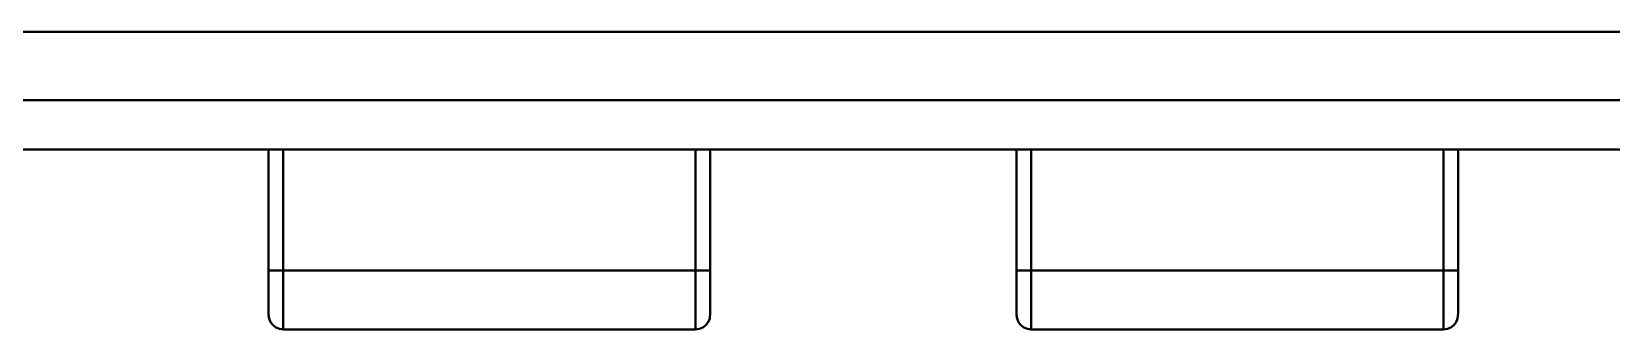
# Model space of a CAD drawing. Extents: x 193 to 1101, y 70 to 664.
# Drawn here: x 439.92 to 450.65, y 489.89 to 491.91 of the extents above; entities that cross this region are included whole.
import ezdxf

# ---------------------------------------------------------------- set-up
doc = ezdxf.new("R2010")
doc.units = 0
doc.header["$MEASUREMENT"] = 0
doc.layers.add('Основная', color=7, linetype='CONTINUOUS', lineweight=40)

msp = doc.modelspace()

# ---------------------------------------------------------------- linework, layer by layer
at = {"layer": 'Основная'}
for p, q in [((481.472, 491.912), (429.992, 491.912)), ((481.472, 491.912), (429.992, 491.912)), ((481.936, 491.448), (429.528, 491.448)), ((481.936, 491.448), (429.528, 491.448)), ((482.272, 491.112), (429.192, 491.112)), ((482.272, 491.112), (429.192, 491.112)), ((439.452, 491.112), (441.532, 491.112)), ((439.452, 491.112), (441.532, 491.112)), ((441.532, 491.112), (441.532, 490.292)), ((441.532, 490.292), (441.532, 491.112)), ((441.532, 491.112), (441.532, 490.292)), ((441.532, 490.292), (441.532, 491.112)), ((441.632, 490.292), (441.632, 491.112)), ((441.632, 490.292), (441.632, 491.112)), ((444.432, 490.292), (444.432, 491.112)), ((444.432, 490.292), (444.432, 491.112)), ((444.532, 490.292), (444.532, 491.112)), ((444.532, 491.112), (446.612, 491.112)), ((444.532, 490.292), (444.532, 491.112)), ((444.532, 490.292), (444.532, 491.112)), ((444.532, 491.112), (446.612, 491.112)), ((444.532, 490.292), (444.532, 491.112)), ((446.612, 491.112), (446.612, 490.292)), ((446.612, 490.292), (446.612, 491.112)), ((446.612, 491.112), (446.612, 490.292)), ((446.612, 490.292), (446.612, 491.112)), ((446.712, 490.292), (446.712, 491.112)), ((446.712, 490.292), (446.712, 491.112)), ((449.512, 490.292), (449.512, 491.112)), ((449.512, 490.292), (449.512, 491.112)), ((449.612, 490.292), (449.612, 491.112)), ((449.612, 491.112), (451.692, 491.112)), ((449.612, 490.292), (449.612, 491.112)), ((449.612, 490.292), (449.612, 491.112)), ((449.612, 491.112), (451.692, 491.112)), ((449.612, 490.292), (449.612, 491.112)), ((441.532, 490.292), (441.532, 489.994)), ((441.532, 490.218), (441.532, 490.292)), ((441.536, 490.292), (441.532, 490.292)), ((441.532, 490.292), (441.532, 489.994)), ((441.532, 490.218), (441.532, 490.292)), ((441.536, 490.292), (441.532, 490.292)), ((441.536, 490.292), (441.546, 490.292)), ((441.536, 490.292), (441.546, 490.292)), ((441.546, 490.292), (441.562, 490.292)), ((441.546, 490.292), (441.562, 490.292)), ((441.562, 490.292), (441.582, 490.292)), ((441.562, 490.292), (441.582, 490.292)), ((441.582, 490.292), (441.606, 490.292)), ((441.582, 490.292), (441.606, 490.292)), ((441.606, 490.292), (441.632, 490.292)), ((441.606, 490.292), (441.632, 490.292)), ((441.632, 490.292), (444.432, 490.292)), ((441.632, 490.188), (441.632, 490.292)), ((441.632, 490.292), (444.432, 490.292)), ((441.632, 490.188), (441.632, 490.292)), ((444.458, 490.292), (444.432, 490.292)), ((444.432, 490.188), (444.432, 490.292)), ((444.458, 490.292), (444.432, 490.292)), ((444.432, 490.188), (444.432, 490.292)), ((444.458, 490.292), (444.482, 490.292)), ((444.458, 490.292), (444.482, 490.292)), ((444.482, 490.292), (444.502, 490.292)), ((444.482, 490.292), (444.502, 490.292)), ((444.502, 490.292), (444.518, 490.292)), ((444.502, 490.292), (444.518, 490.292)), ((444.518, 490.292), (444.528, 490.292)), ((444.518, 490.292), (444.528, 490.292)), ((444.528, 490.292), (444.532, 490.292)), ((444.528, 490.292), (444.532, 490.292)), ((444.532, 490.002), (444.532, 490.292)), ((444.532, 490.262), (444.532, 490.292)), ((444.532, 490.002), (444.532, 490.292)), ((444.532, 490.262), (444.532, 490.292)), ((444.532, 490.23), (444.532, 490.262)), ((444.532, 490.23), (444.532, 490.262)), ((446.612, 490.292), (446.612, 489.994)), ((446.612, 490.218), (446.612, 490.292)), ((446.616, 490.292), (446.612, 490.292)), ((446.612, 490.292), (446.612, 489.994)), ((446.612, 490.218), (446.612, 490.292)), ((446.616, 490.292), (446.612, 490.292)), ((446.616, 490.292), (446.626, 490.292)), ((446.616, 490.292), (446.626, 490.292)), ((446.626, 490.292), (446.642, 490.292)), ((446.626, 490.292), (446.642, 490.292)), ((446.642, 490.292), (446.662, 490.292)), ((446.642, 490.292), (446.662, 490.292)), ((446.662, 490.292), (446.686, 490.292)), ((446.662, 490.292), (446.686, 490.292)), ((446.686, 490.292), (446.712, 490.292)), ((446.686, 490.292), (446.712, 490.292)), ((446.712, 490.292), (449.512, 490.292)), ((446.712, 490.188), (446.712, 490.292)), ((446.712, 490.292), (449.512, 490.292)), ((446.712, 490.188), (446.712, 490.292)), ((449.538, 490.292), (449.512, 490.292)), ((449.512, 490.188), (449.512, 490.292)), ((449.538, 490.292), (449.512, 490.292)), ((449.512, 490.188), (449.512, 490.292)), ((449.538, 490.292), (449.562, 490.292)), ((449.538, 490.292), (449.562, 490.292)), ((449.562, 490.292), (449.582, 490.292)), ((449.562, 490.292), (449.582, 490.292)), ((449.582, 490.292), (449.598, 490.292)), ((449.582, 490.292), (449.598, 490.292)), ((449.598, 490.292), (449.608, 490.292)), ((449.598, 490.292), (449.608, 490.292)), ((449.608, 490.292), (449.612, 490.292)), ((449.608, 490.292), (449.612, 490.292)), ((449.612, 490.002), (449.612, 490.292)), ((449.612, 490.262), (449.612, 490.292)), ((449.612, 490.002), (449.612, 490.292)), ((449.612, 490.262), (449.612, 490.292)), ((449.612, 490.23), (449.612, 490.262)), ((449.612, 490.23), (449.612, 490.262)), ((441.532, 490.152), (441.532, 490.218)), ((441.532, 490.152), (441.532, 490.218)), ((441.532, 490.098), (441.532, 490.152)), ((441.532, 490.098), (441.532, 490.152)), ((441.632, 490.092), (441.632, 490.188)), ((441.632, 490.092), (441.632, 490.188)), ((444.432, 490.092), (444.432, 490.188)), ((444.432, 490.092), (444.432, 490.188)), ((444.532, 490.17), (444.532, 490.23)), ((444.532, 490.17), (444.532, 490.23)), ((444.532, 490.112), (444.532, 490.17)), ((444.532, 490.112), (444.532, 490.17)), ((446.612, 490.152), (446.612, 490.218)), ((446.612, 490.152), (446.612, 490.218)), ((446.612, 490.098), (446.612, 490.152)), ((446.612, 490.098), (446.612, 490.152)), ((446.712, 490.092), (446.712, 490.188)), ((446.712, 490.092), (446.712, 490.188)), ((449.512, 490.092), (449.512, 490.188)), ((449.512, 490.092), (449.512, 490.188)), ((449.612, 490.17), (449.612, 490.23)), ((449.612, 490.17), (449.612, 490.23)), ((449.612, 490.112), (449.612, 490.17)), ((449.612, 490.112), (449.612, 490.17)), ((441.532, 490.052), (441.532, 490.098)), ((441.532, 490.052), (441.532, 490.098)), ((441.532, 490.018), (441.532, 490.052)), ((441.532, 490.018), (441.532, 490.052)), ((441.632, 490.01), (441.632, 490.092)), ((441.632, 490.01), (441.632, 490.092)), ((444.432, 490.01), (444.432, 490.092)), ((444.432, 490.01), (444.432, 490.092)), ((444.532, 490.064), (444.532, 490.112)), ((444.532, 490.064), (444.532, 490.112)), ((444.532, 490.026), (444.532, 490.064)), ((444.532, 490.026), (444.532, 490.064)), ((446.612, 490.052), (446.612, 490.098)), ((446.612, 490.052), (446.612, 490.098)), ((446.612, 490.018), (446.612, 490.052)), ((446.612, 490.018), (446.612, 490.052)), ((446.712, 490.01), (446.712, 490.092)), ((446.712, 490.01), (446.712, 490.092)), ((449.512, 490.01), (449.512, 490.092)), ((449.512, 490.01), (449.512, 490.092)), ((449.612, 490.064), (449.612, 490.112)), ((449.612, 490.064), (449.612, 490.112)), ((449.612, 490.026), (449.612, 490.064)), ((449.612, 490.026), (449.612, 490.064)), ((441.532, 489.998), (441.532, 490.018)), ((441.532, 489.998), (441.532, 490.018)), ((441.532, 489.994), (441.532, 489.998)), ((441.532, 489.994), (441.532, 489.998)), ((441.532, 489.994), (441.536, 489.966)), ((441.536, 489.966), (441.532, 489.994)), ((441.532, 489.994), (441.536, 489.966)), ((441.536, 489.966), (441.532, 489.994)), ((441.536, 489.966), (441.532, 489.992)), ((441.536, 489.966), (441.532, 489.992)), ((441.534, 489.978), (441.532, 489.98)), ((441.534, 489.978), (441.532, 489.98)), ((441.534, 489.976), (441.534, 489.978)), ((441.534, 489.976), (441.534, 489.978)), ((441.534, 489.974), (441.534, 489.976)), ((441.534, 489.974), (441.534, 489.976)), ((441.536, 489.966), (441.534, 489.974)), ((441.536, 489.966), (441.534, 489.974)), ((441.536, 489.966), (441.546, 489.942)), ((441.546, 489.942), (441.536, 489.966)), ((441.536, 489.966), (441.546, 489.942)), ((441.546, 489.942), (441.536, 489.966)), ((441.546, 489.942), (441.562, 489.922)), ((441.562, 489.922), (441.546, 489.942)), ((441.546, 489.942), (441.562, 489.922)), ((441.562, 489.922), (441.546, 489.942)), ((441.632, 489.946), (441.632, 490.01)), ((441.632, 489.946), (441.632, 490.01)), ((441.632, 489.906), (441.632, 489.946)), ((441.632, 489.906), (441.632, 489.946)), ((444.432, 489.946), (444.432, 490.01)), ((444.432, 489.946), (444.432, 490.01)), ((444.432, 489.906), (444.432, 489.946)), ((444.432, 489.906), (444.432, 489.946)), ((444.502, 489.922), (444.518, 489.942)), ((444.502, 489.922), (444.518, 489.942)), ((444.502, 489.922), (444.518, 489.942)), ((444.502, 489.922), (444.518, 489.942)), ((444.518, 489.942), (444.528, 489.966)), ((444.518, 489.942), (444.528, 489.966)), ((444.518, 489.942), (444.528, 489.966)), ((444.518, 489.942), (444.528, 489.966)), ((444.528, 489.966), (444.532, 490.002)), ((444.528, 489.966), (444.532, 490.002)), ((444.528, 489.966), (444.532, 490.002)), ((444.528, 489.966), (444.532, 490.002)), ((444.532, 490.002), (444.532, 490.026)), ((444.532, 490.002), (444.532, 490.026)), ((446.612, 489.998), (446.612, 490.018)), ((446.612, 489.998), (446.612, 490.018)), ((446.612, 489.994), (446.612, 489.998)), ((446.612, 489.994), (446.612, 489.998)), ((446.612, 489.994), (446.616, 489.966)), ((446.616, 489.966), (446.612, 489.994)), ((446.612, 489.994), (446.616, 489.966)), ((446.616, 489.966), (446.612, 489.994)), ((446.616, 489.966), (446.612, 489.992)), ((446.616, 489.966), (446.612, 489.992)), ((446.614, 489.978), (446.612, 489.98)), ((446.614, 489.978), (446.612, 489.98)), ((446.614, 489.976), (446.614, 489.978)), ((446.614, 489.976), (446.614, 489.978)), ((446.614, 489.974), (446.614, 489.976)), ((446.614, 489.974), (446.614, 489.976)), ((446.616, 489.966), (446.614, 489.974)), ((446.616, 489.966), (446.614, 489.974)), ((446.616, 489.966), (446.626, 489.942)), ((446.626, 489.942), (446.616, 489.966)), ((446.616, 489.966), (446.626, 489.942)), ((446.626, 489.942), (446.616, 489.966)), ((446.626, 489.942), (446.642, 489.922)), ((446.642, 489.922), (446.626, 489.942)), ((446.626, 489.942), (446.642, 489.922)), ((446.642, 489.922), (446.626, 489.942)), ((446.712, 489.946), (446.712, 490.01)), ((446.712, 489.946), (446.712, 490.01)), ((446.712, 489.906), (446.712, 489.946)), ((446.712, 489.906), (446.712, 489.946)), ((449.512, 489.946), (449.512, 490.01)), ((449.512, 489.946), (449.512, 490.01)), ((449.512, 489.906), (449.512, 489.946)), ((449.512, 489.906), (449.512, 489.946)), ((449.582, 489.922), (449.598, 489.942)), ((449.582, 489.922), (449.598, 489.942)), ((449.582, 489.922), (449.598, 489.942)), ((449.582, 489.922), (449.598, 489.942)), ((449.598, 489.942), (449.608, 489.966)), ((449.598, 489.942), (449.608, 489.966)), ((449.598, 489.942), (449.608, 489.966)), ((449.598, 489.942), (449.608, 489.966)), ((449.608, 489.966), (449.612, 490.002)), ((449.608, 489.966), (449.612, 490.002)), ((449.608, 489.966), (449.612, 490.002)), ((449.608, 489.966), (449.612, 490.002)), ((449.612, 490.002), (449.612, 490.026)), ((449.612, 490.002), (449.612, 490.026)), ((441.562, 489.922), (441.582, 489.906)), ((441.582, 489.906), (441.562, 489.922)), ((441.562, 489.922), (441.582, 489.906)), ((441.582, 489.906), (441.562, 489.922)), ((441.582, 489.906), (441.606, 489.896)), ((441.606, 489.896), (441.582, 489.906)), ((441.582, 489.906), (441.606, 489.896)), ((441.606, 489.896), (441.582, 489.906)), ((441.606, 489.896), (441.632, 489.892)), ((441.632, 489.892), (441.606, 489.896)), ((441.606, 489.896), (441.632, 489.892)), ((441.632, 489.892), (441.606, 489.896)), ((441.632, 489.892), (441.632, 489.906)), ((441.632, 489.892), (441.632, 489.906)), ((441.632, 489.892), (443.614, 489.892)), ((441.632, 489.892), (444.432, 489.892)), ((441.632, 489.892), (443.614, 489.892)), ((441.632, 489.892), (444.432, 489.892)), ((443.614, 489.892), (443.654, 489.892)), ((443.646, 489.892), (443.614, 489.892)), ((443.614, 489.892), (443.654, 489.892)), ((443.646, 489.892), (443.614, 489.892)), ((443.646, 489.892), (443.654, 489.892)), ((443.646, 489.892), (443.654, 489.892)), ((443.654, 489.892), (444.432, 489.892)), ((443.666, 489.892), (443.654, 489.892)), ((443.662, 489.892), (443.654, 489.892)), ((443.654, 489.892), (444.432, 489.892)), ((443.666, 489.892), (443.654, 489.892)), ((443.662, 489.892), (443.654, 489.892)), ((443.662, 489.892), (443.666, 489.892)), ((443.662, 489.892), (443.666, 489.892)), ((444.432, 489.892), (444.432, 489.906)), ((444.432, 489.892), (444.432, 489.906)), ((444.432, 489.892), (444.458, 489.896)), ((444.432, 489.892), (444.458, 489.896)), ((444.432, 489.892), (444.458, 489.896)), ((444.432, 489.892), (444.458, 489.896)), ((444.458, 489.896), (444.482, 489.906)), ((444.458, 489.896), (444.482, 489.906)), ((444.458, 489.896), (444.482, 489.906)), ((444.458, 489.896), (444.482, 489.906)), ((444.482, 489.906), (444.502, 489.922)), ((444.482, 489.906), (444.502, 489.922)), ((444.482, 489.906), (444.502, 489.922)), ((444.482, 489.906), (444.502, 489.922)), ((446.642, 489.922), (446.662, 489.906)), ((446.662, 489.906), (446.642, 489.922)), ((446.642, 489.922), (446.662, 489.906)), ((446.662, 489.906), (446.642, 489.922)), ((446.662, 489.906), (446.686, 489.896)), ((446.686, 489.896), (446.662, 489.906)), ((446.662, 489.906), (446.686, 489.896)), ((446.686, 489.896), (446.662, 489.906)), ((446.686, 489.896), (446.712, 489.892)), ((446.712, 489.892), (446.686, 489.896)), ((446.686, 489.896), (446.712, 489.892)), ((446.712, 489.892), (446.686, 489.896)), ((446.712, 489.892), (446.712, 489.906)), ((446.712, 489.892), (446.712, 489.906)), ((446.712, 489.892), (448.694, 489.892)), ((446.712, 489.892), (449.512, 489.892)), ((446.712, 489.892), (448.694, 489.892)), ((446.712, 489.892), (449.512, 489.892)), ((448.694, 489.892), (448.734, 489.892)), ((448.726, 489.892), (448.694, 489.892)), ((448.694, 489.892), (448.734, 489.892)), ((448.726, 489.892), (448.694, 489.892)), ((448.726, 489.892), (448.734, 489.892)), ((448.726, 489.892), (448.734, 489.892)), ((448.734, 489.892), (449.512, 489.892)), ((448.746, 489.892), (448.734, 489.892)), ((448.742, 489.892), (448.734, 489.892)), ((448.734, 489.892), (449.512, 489.892)), ((448.746, 489.892), (448.734, 489.892)), ((448.742, 489.892), (448.734, 489.892)), ((448.742, 489.892), (448.746, 489.892)), ((448.742, 489.892), (448.746, 489.892)), ((449.512, 489.892), (449.512, 489.906)), ((449.512, 489.892), (449.512, 489.906)), ((449.512, 489.892), (449.538, 489.896)), ((449.512, 489.892), (449.538, 489.896)), ((449.512, 489.892), (449.538, 489.896)), ((449.512, 489.892), (449.538, 489.896)), ((449.538, 489.896), (449.562, 489.906)), ((449.538, 489.896), (449.562, 489.906)), ((449.538, 489.896), (449.562, 489.906)), ((449.538, 489.896), (449.562, 489.906)), ((449.562, 489.906), (449.582, 489.922)), ((449.562, 489.906), (449.582, 489.922)), ((449.562, 489.906), (449.582, 489.922)), ((449.562, 489.906), (449.582, 489.922))]:
    msp.add_line(p, q, dxfattribs=at)

doc.saveas('drawing.dxf')
